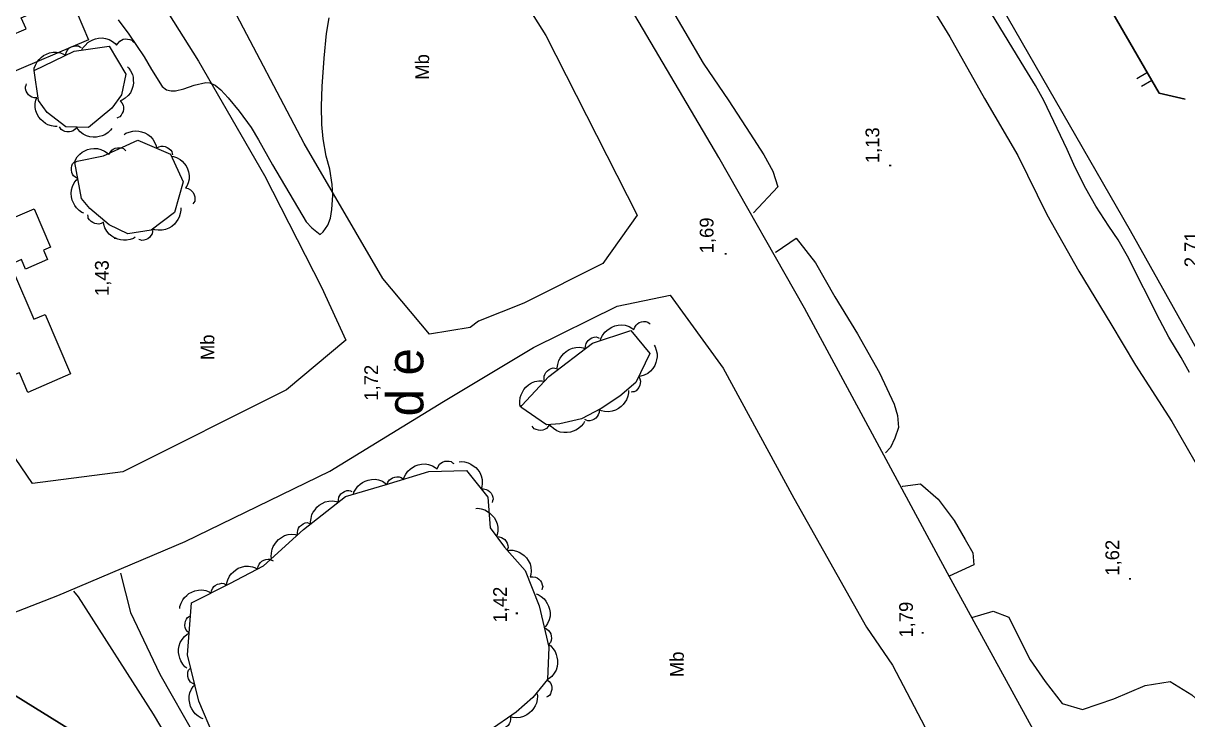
# Model space of a CAD drawing. Extents: x 747954 to 748544, y 4317181 to 4318208.
# Drawn here: x 748167.3 to 748294.4, y 4317416.2 to 4317492.2 of the extents above; entities that cross this region are included whole.
import ezdxf

# ---------------------------------------------------------------- set-up
doc = ezdxf.new("R2010")
doc.units = 0
doc.linetypes.add('DASHED', pattern=[0])
doc.layers.get('0').update_dxf_attribs({"linetype": 'CONTINUOUS'})
for name, color, linetype in [('1', 7, 'CONTINUOUS'), ('11', 7, 'CONTINUOUS'), ('36', 7, 'CONTINUOUS'), ('44', 7, 'CONTINUOUS'), ('48', 7, 'CONTINUOUS'), ('50', 7, 'CONTINUOUS'), ('53', 7, 'CONTINUOUS'), ('8', 7, 'CONTINUOUS'), ('PATTERN_CLASS', 7, 'CONTINUOUS')]:
    doc.layers.add(name, color=color, linetype=linetype)

msp = doc.modelspace()

# ---------------------------------------------------------------- linework, layer by layer
at = {"layer": '1', "color": 0, "linetype": 'CONTINUOUS'}
for p, q in [((748290, 4317486.83), (748288.85, 4317486.16)), ((748290.5, 4317485.97), (748289.35, 4317485.3))]:
    msp.add_line(p, q, dxfattribs=at)
for points in [[(748273.77, 4317506.44), (748277.57, 4317508.27), (748291.3, 4317484.59), (748294.12, 4317483.94)], [(748400.7, 4317379.46), (748385.88, 4317397.17), (748356.79, 4317388.4), (748355.07, 4317388.14), (748354.47, 4317388.17), (748350.59, 4317393.98), (748344.76, 4317401.34), (748337.03, 4317409.82), (748333.75, 4317412.98), (748330.77, 4317414.75), (748328.58, 4317415.46), (748326.7, 4317415.89), (748323.85, 4317415.81), (748318.69, 4317415.17), (748288.18, 4317469.57), (748268.89, 4317503.07)], [(748165.41, 4317486.53), (748163.93, 4317490), (748167.65, 4317491.59), (748167.13, 4317492.81), (748170.59, 4317494.28), (748170.29, 4317494.99), (748173.1, 4317496.18), (748174.15, 4317493.7), (748173.24, 4317493.3), (748174.47, 4317490.41), (748165.41, 4317486.53)], [(748164.15, 4317470.12), (748168.52, 4317471.98), (748170.32, 4317467.77), (748169.54, 4317467.44), (748169.99, 4317466.44), (748167.6, 4317465.4), (748167.16, 4317466.43), (748165.95, 4317465.91), (748164.15, 4317470.12)], [(748166.26, 4317465.1), (748168.5, 4317459.92), (748169.73, 4317460.45), (748172.51, 4317453.95), (748167.84, 4317451.95), (748166.93, 4317454.07), (748165.82, 4317453.66), (748161.75, 4317463.18), (748166.17, 4317465.03)]]:
    msp.add_lwpolyline(points, dxfattribs=at)
at = {"layer": '11', "color": 0, "linetype": 'DASHED'}
for points in [[(748325.49, 4317410.46), (748325.34, 4317410.31), (748318.72, 4317406.92), (748306.77, 4317400.84), (748295.8, 4317395.92), (748289.15, 4317394.86), (748280.46, 4317409.86), (748268.2, 4317432.21), (748252.6, 4317461.14), (748243.23, 4317477.56), (748231.47, 4317497.55), (748216.7, 4317520.11), (748208.77, 4317534.54), (748202.03, 4317546.9), (748199.06, 4317553.38), (748195.11, 4317565.09), (748192.32, 4317570.51), (748192.76, 4317575.8), (748206.22, 4317588.4)], [(748217, 4317459.73), (748216.1, 4317459.03), (748211.68, 4317458.3), (748206.58, 4317464.38), (748198.01, 4317479.08), (748189.88, 4317494.5), (748182.17, 4317509.41), (748175.75, 4317522.94), (748167.84, 4317536.94), (748162.21, 4317548.67), (748164.76, 4317556.52), (748175.41, 4317563.58), (748181.33, 4317566.48), (748188.35, 4317556.85), (748196.5, 4317540.19), (748210.7, 4317512.53), (748224.37, 4317490.88), (748234.33, 4317471.26), (748230.59, 4317466.02), (748221.95, 4317461.69), (748217, 4317459.73)], [(748168.35, 4317442.02), (748166.48, 4317444.73), (748160.77, 4317458.35), (748152.22, 4317473.28), (748143.63, 4317487.52), (748135.93, 4317499.17), (748129.19, 4317509.23), (748124.66, 4317519.09), (748130.11, 4317526.86), (748136.07, 4317532.54), (748138.5, 4317534.59), (748149.83, 4317544.28), (748153.68, 4317544.46), (748168.61, 4317516.41), (748186.46, 4317488.07), (748193.66, 4317475.61), (748199.88, 4317463.42), (748202.53, 4317457.63), (748196.06, 4317452.23), (748178.2, 4317443.27), (748168.35, 4317442.02)], [(748113.16, 4317411.9), (748136.64, 4317419.36), (748140.42, 4317419.55), (748154.57, 4317423.37), (748171.12, 4317429.78), (748185, 4317435.67), (748200.78, 4317443.35), (748213.19, 4317450.94), (748223.03, 4317456.85), (748232.14, 4317461.36), (748237.92, 4317462.55), (748243.71, 4317454.57), (748251.43, 4317440.39), (748259.36, 4317426.32), (748262.21, 4317422.19), (748268.1, 4317410.96)]]:
    msp.add_lwpolyline(points, dxfattribs=at)
at = {"layer": '44', "color": 0, "linetype": 'CONTINUOUS'}
for points in [[(748294.61, 4317454.11), (748293.69, 4317455.76), (748292.34, 4317457.98), (748291.38, 4317459.81), (748287.85, 4317466.8), (748286.8, 4317468.6), (748285.78, 4317470.08), (748284.39, 4317472.26), (748283.3, 4317474.17), (748282.12, 4317476.46), (748281.24, 4317478.42), (748278.72, 4317483.78), (748277.8, 4317485.42), (748276.62, 4317487.29), (748268.44, 4317500.77)], [(748177.7, 4317492.58), (748178.85, 4317491), (748180.54, 4317488.55), (748181.33, 4317487.15), (748182.5, 4317485.31), (748182.98, 4317484.96), (748183.48, 4317484.84), (748183.94, 4317484.85), (748184.85, 4317485.05), (748186, 4317485.46), (748187.26, 4317485.75), (748187.7, 4317485.69), (748188.27, 4317485.44), (748188.89, 4317484.94), (748189.71, 4317484.08), (748190.89, 4317482.63), (748192.22, 4317480.82), (748193.01, 4317479.48), (748194.55, 4317476.77), (748198.23, 4317470.53), (748198.83, 4317469.89), (748199.75, 4317469.16), (748200.08, 4317469.46), (748200.56, 4317470.17), (748200.85, 4317470.94), (748201.01, 4317471.88), (748201.13, 4317473.46), (748201.05, 4317474.63), (748200.79, 4317476.28), (748200.41, 4317477.71), (748200.06, 4317479.61), (748199.93, 4317481.17), (748199.89, 4317483.17), (748199.97, 4317485.3), (748200.16, 4317488.39), (748200.42, 4317491.07), (748200.73, 4317492.81)]]:
    msp.add_lwpolyline(points, dxfattribs=at)
at = {"layer": '53', "color": 0, "linetype": 'CONTINUOUS'}
for points in [[(748173.75, 4317489.29), (748173.84, 4317489.51), (748174.08, 4317489.79), (748174.37, 4317490.1), (748174.64, 4317490.26), (748174.93, 4317490.4), (748175.23, 4317490.52), (748175.57, 4317490.59), (748175.94, 4317490.6), (748176.33, 4317490.56), (748176.7, 4317490.44), (748177.08, 4317490.23), (748177.37, 4317490), (748177.53, 4317489.81), (748177.68, 4317490.04), (748177.87, 4317490.26), (748178.05, 4317490.37), (748178.24, 4317490.46), (748178.5, 4317490.49), (748178.72, 4317490.48), (748178.97, 4317490.44), (748179.18, 4317490.36), (748179.31, 4317490.2), (748179.42, 4317490.09)], [(748168.53, 4317487.05), (748168.55, 4317487.29), (748168.68, 4317487.63), (748168.86, 4317488.01), (748169.07, 4317488.25), (748169.31, 4317488.47), (748169.55, 4317488.67), (748169.86, 4317488.85), (748170.21, 4317488.97), (748170.59, 4317489.06), (748170.98, 4317489.06), (748171.41, 4317488.98), (748171.75, 4317488.84), (748171.96, 4317488.71), (748172.03, 4317488.98), (748172.14, 4317489.25), (748172.29, 4317489.4), (748172.44, 4317489.55), (748172.68, 4317489.66), (748172.89, 4317489.72), (748173.14, 4317489.75), (748173.36, 4317489.74), (748173.53, 4317489.63), (748173.67, 4317489.55)], [(748178.7, 4317487.47), (748178.87, 4317487.31), (748179.06, 4317487), (748179.25, 4317486.62), (748179.32, 4317486.31), (748179.34, 4317485.99), (748179.36, 4317485.67), (748179.31, 4317485.32), (748179.2, 4317484.97), (748179.03, 4317484.62), (748178.79, 4317484.31), (748178.47, 4317484.02), (748178.15, 4317483.83), (748177.92, 4317483.74), (748178.09, 4317483.52), (748178.23, 4317483.27), (748178.27, 4317483.06), (748178.29, 4317482.85), (748178.24, 4317482.59), (748178.15, 4317482.39), (748178.03, 4317482.17), (748177.88, 4317482), (748177.69, 4317481.93), (748177.55, 4317481.87)], [(748171.03, 4317480.95), (748170.8, 4317480.93), (748170.44, 4317481.01), (748170.03, 4317481.12), (748169.76, 4317481.28), (748169.5, 4317481.48), (748169.26, 4317481.69), (748169.04, 4317481.96), (748168.86, 4317482.29), (748168.71, 4317482.65), (748168.64, 4317483.03), (748168.65, 4317483.47), (748168.73, 4317483.83), (748168.82, 4317484.06), (748168.55, 4317484.08), (748168.26, 4317484.15), (748168.08, 4317484.27), (748167.92, 4317484.39), (748167.77, 4317484.61), (748167.67, 4317484.81), (748167.6, 4317485.05), (748167.58, 4317485.27), (748167.65, 4317485.46), (748167.7, 4317485.6)], [(748176.99, 4317480.74), (748176.87, 4317480.54), (748176.59, 4317480.3), (748176.25, 4317480.05), (748175.96, 4317479.93), (748175.64, 4317479.85), (748175.33, 4317479.78), (748174.98, 4317479.77), (748174.61, 4317479.82), (748174.23, 4317479.93), (748173.89, 4317480.11), (748173.55, 4317480.38), (748173.31, 4317480.66), (748173.18, 4317480.87), (748173, 4317480.67), (748172.77, 4317480.48), (748172.57, 4317480.41), (748172.37, 4317480.36), (748172.11, 4317480.37), (748171.89, 4317480.41), (748171.65, 4317480.5), (748171.47, 4317480.62), (748171.36, 4317480.79), (748171.28, 4317480.92)], [(748178.37, 4317480.08), (748178.55, 4317480.22), (748178.9, 4317480.34), (748179.31, 4317480.45), (748179.62, 4317480.46), (748179.94, 4317480.42), (748180.26, 4317480.37), (748180.59, 4317480.26), (748180.92, 4317480.07), (748181.23, 4317479.84), (748181.49, 4317479.55), (748181.71, 4317479.17), (748181.83, 4317478.83), (748181.87, 4317478.58), (748182.12, 4317478.71), (748182.39, 4317478.8), (748182.61, 4317478.79), (748182.82, 4317478.77), (748183.06, 4317478.67), (748183.24, 4317478.54), (748183.43, 4317478.38), (748183.56, 4317478.2), (748183.6, 4317478), (748183.63, 4317477.85)], [(748172.96, 4317477.1), (748173.03, 4317477.32), (748173.24, 4317477.62), (748173.51, 4317477.94), (748173.77, 4317478.13), (748174.05, 4317478.28), (748174.34, 4317478.43), (748174.68, 4317478.52), (748175.05, 4317478.55), (748175.44, 4317478.54), (748175.82, 4317478.45), (748176.21, 4317478.27), (748176.51, 4317478.06), (748176.69, 4317477.88), (748176.82, 4317478.12), (748176.99, 4317478.35), (748177.17, 4317478.47), (748177.36, 4317478.57), (748177.61, 4317478.63), (748177.83, 4317478.63), (748178.09, 4317478.6), (748178.29, 4317478.53), (748178.44, 4317478.39), (748178.55, 4317478.28)], [(748183.51, 4317477.72), (748183.74, 4317477.69), (748184.08, 4317477.55), (748184.45, 4317477.36), (748184.69, 4317477.15), (748184.9, 4317476.9), (748185.1, 4317476.65), (748185.26, 4317476.34), (748185.38, 4317475.99), (748185.45, 4317475.6), (748185.44, 4317475.21), (748185.35, 4317474.79), (748185.2, 4317474.45), (748185.06, 4317474.24), (748185.33, 4317474.17), (748185.59, 4317474.04), (748185.75, 4317473.89), (748185.89, 4317473.74), (748185.99, 4317473.5), (748186.05, 4317473.28), (748186.07, 4317473.03), (748186.05, 4317472.81), (748185.94, 4317472.64), (748185.86, 4317472.51)], [(748173.96, 4317471.49), (748173.75, 4317471.58), (748173.45, 4317471.8), (748173.14, 4317472.08), (748172.96, 4317472.34), (748172.82, 4317472.63), (748172.68, 4317472.92), (748172.6, 4317473.26), (748172.58, 4317473.64), (748172.6, 4317474.03), (748172.71, 4317474.4), (748172.9, 4317474.79), (748173.12, 4317475.08), (748173.31, 4317475.25), (748173.07, 4317475.39), (748172.84, 4317475.57), (748172.73, 4317475.75), (748172.64, 4317475.94), (748172.59, 4317476.2), (748172.59, 4317476.42), (748172.63, 4317476.67), (748172.7, 4317476.88), (748172.85, 4317477.02), (748172.96, 4317477.13)], [(748179.56, 4317468.87), (748179.37, 4317468.74), (748179.02, 4317468.63), (748178.61, 4317468.53), (748178.29, 4317468.54), (748177.97, 4317468.59), (748177.66, 4317468.65), (748177.33, 4317468.78), (748177.01, 4317468.97), (748176.71, 4317469.21), (748176.46, 4317469.52), (748176.25, 4317469.9), (748176.14, 4317470.25), (748176.11, 4317470.5), (748175.86, 4317470.38), (748175.58, 4317470.3), (748175.37, 4317470.32), (748175.16, 4317470.35), (748174.92, 4317470.46), (748174.74, 4317470.59), (748174.56, 4317470.76), (748174.43, 4317470.94), (748174.41, 4317471.14), (748174.38, 4317471.3)], [(748184.52, 4317472.06), (748184.55, 4317471.83), (748184.48, 4317471.47), (748184.37, 4317471.06), (748184.22, 4317470.79), (748184.03, 4317470.53), (748183.83, 4317470.28), (748183.56, 4317470.05), (748183.24, 4317469.86), (748182.88, 4317469.7), (748182.5, 4317469.63), (748182.06, 4317469.62), (748181.7, 4317469.69), (748181.47, 4317469.78), (748181.45, 4317469.5), (748181.39, 4317469.22), (748181.28, 4317469.04), (748181.16, 4317468.87), (748180.95, 4317468.71), (748180.75, 4317468.61), (748180.51, 4317468.53), (748180.29, 4317468.5), (748180.1, 4317468.57), (748179.95, 4317468.62)], [(748230.33, 4317457.6), (748230.38, 4317457.82), (748230.56, 4317458.15), (748230.79, 4317458.5), (748231.03, 4317458.71), (748231.29, 4317458.89), (748231.56, 4317459.07), (748231.89, 4317459.2), (748232.25, 4317459.28), (748232.64, 4317459.31), (748233.03, 4317459.26), (748233.44, 4317459.12), (748233.76, 4317458.94), (748233.95, 4317458.79), (748234.06, 4317459.04), (748234.21, 4317459.29), (748234.37, 4317459.43), (748234.54, 4317459.55), (748234.79, 4317459.63), (748235.01, 4317459.66), (748235.26, 4317459.66), (748235.48, 4317459.62), (748235.64, 4317459.49), (748235.76, 4317459.4)], [(748225.64, 4317454.4), (748225.61, 4317454.64), (748225.68, 4317455), (748225.78, 4317455.41), (748225.93, 4317455.68), (748226.12, 4317455.94), (748226.32, 4317456.2), (748226.59, 4317456.42), (748226.91, 4317456.62), (748227.26, 4317456.77), (748227.65, 4317456.85), (748228.08, 4317456.86), (748228.44, 4317456.79), (748228.67, 4317456.7), (748228.69, 4317456.98), (748228.75, 4317457.27), (748228.86, 4317457.45), (748228.98, 4317457.62), (748229.19, 4317457.78), (748229.39, 4317457.88), (748229.63, 4317457.96), (748229.85, 4317457.99), (748230.04, 4317457.92), (748230.19, 4317457.87)], [(748236.19, 4317457.1), (748236.31, 4317456.9), (748236.42, 4317456.55), (748236.51, 4317456.14), (748236.5, 4317455.82), (748236.44, 4317455.5), (748236.37, 4317455.19), (748236.24, 4317454.87), (748236.04, 4317454.55), (748235.79, 4317454.25), (748235.48, 4317454.01), (748235.1, 4317453.81), (748234.74, 4317453.71), (748234.5, 4317453.68), (748234.61, 4317453.43), (748234.68, 4317453.15), (748234.67, 4317452.93), (748234.63, 4317452.73), (748234.52, 4317452.49), (748234.38, 4317452.31), (748234.21, 4317452.13), (748234.02, 4317452.01), (748233.82, 4317451.99), (748233.67, 4317451.96)], [(748221.61, 4317450.37), (748221.54, 4317450.59), (748221.54, 4317450.96), (748221.58, 4317451.38), (748221.68, 4317451.68), (748221.82, 4317451.97), (748221.98, 4317452.25), (748222.2, 4317452.52), (748222.48, 4317452.76), (748222.81, 4317452.98), (748223.17, 4317453.12), (748223.6, 4317453.2), (748223.97, 4317453.2), (748224.21, 4317453.15), (748224.18, 4317453.42), (748224.19, 4317453.71), (748224.27, 4317453.91), (748224.36, 4317454.1), (748224.54, 4317454.29), (748224.71, 4317454.43), (748224.94, 4317454.55), (748225.15, 4317454.61), (748225.35, 4317454.58), (748225.5, 4317454.55)], [(748233.38, 4317452.14), (748233.39, 4317451.9), (748233.3, 4317451.55), (748233.17, 4317451.15), (748233, 4317450.88), (748232.79, 4317450.63), (748232.58, 4317450.39), (748232.3, 4317450.18), (748231.97, 4317450.01), (748231.6, 4317449.88), (748231.22, 4317449.82), (748230.78, 4317449.85), (748230.43, 4317449.93), (748230.2, 4317450.04), (748230.17, 4317449.76), (748230.09, 4317449.48), (748229.97, 4317449.3), (748229.83, 4317449.14), (748229.62, 4317449), (748229.41, 4317448.91), (748229.17, 4317448.84), (748228.95, 4317448.83), (748228.76, 4317448.91), (748228.62, 4317448.97)], [(748228.57, 4317448.76), (748228.47, 4317448.55), (748228.23, 4317448.27), (748227.92, 4317447.99), (748227.64, 4317447.83), (748227.34, 4317447.71), (748227.04, 4317447.61), (748226.69, 4317447.56), (748226.32, 4317447.56), (748225.93, 4317447.62), (748225.57, 4317447.76), (748225.2, 4317447.99), (748224.93, 4317448.23), (748224.78, 4317448.43), (748224.62, 4317448.21), (748224.42, 4317448), (748224.22, 4317447.9), (748224.03, 4317447.82), (748223.77, 4317447.8), (748223.55, 4317447.82), (748223.3, 4317447.88), (748223.1, 4317447.97), (748222.98, 4317448.13), (748222.88, 4317448.25)], [(748208.85, 4317442.48), (748208.9, 4317442.7), (748209.09, 4317443.02), (748209.32, 4317443.37), (748209.56, 4317443.58), (748209.83, 4317443.76), (748210.1, 4317443.92), (748210.43, 4317444.05), (748210.8, 4317444.12), (748211.19, 4317444.15), (748211.57, 4317444.09), (748211.98, 4317443.94), (748212.3, 4317443.76), (748212.49, 4317443.6), (748212.6, 4317443.85), (748212.75, 4317444.1), (748212.92, 4317444.24), (748213.09, 4317444.35), (748213.34, 4317444.43), (748213.56, 4317444.46), (748213.81, 4317444.45), (748214.03, 4317444.4), (748214.18, 4317444.27), (748214.31, 4317444.18)], [(748214.9, 4317444.38), (748215.13, 4317444.41), (748215.49, 4317444.36), (748215.9, 4317444.27), (748216.19, 4317444.13), (748216.45, 4317443.95), (748216.71, 4317443.76), (748216.95, 4317443.5), (748217.15, 4317443.19), (748217.32, 4317442.84), (748217.41, 4317442.46), (748217.43, 4317442.02), (748217.38, 4317441.66), (748217.3, 4317441.43), (748217.58, 4317441.42), (748217.87, 4317441.37), (748218.05, 4317441.27), (748218.23, 4317441.15), (748218.39, 4317440.95), (748218.5, 4317440.75), (748218.59, 4317440.52), (748218.63, 4317440.3), (748218.56, 4317440.11), (748218.52, 4317439.95)], [(748203.37, 4317440.84), (748203.43, 4317441.07), (748203.62, 4317441.38), (748203.86, 4317441.72), (748204.1, 4317441.93), (748204.37, 4317442.1), (748204.65, 4317442.27), (748204.98, 4317442.38), (748205.35, 4317442.45), (748205.74, 4317442.47), (748206.12, 4317442.4), (748206.53, 4317442.25), (748206.84, 4317442.06), (748207.03, 4317441.89), (748207.14, 4317442.15), (748207.3, 4317442.39), (748207.47, 4317442.52), (748207.65, 4317442.64), (748207.9, 4317442.71), (748208.12, 4317442.73), (748208.37, 4317442.72), (748208.58, 4317442.67), (748208.74, 4317442.54), (748208.86, 4317442.44)], [(748198.72, 4317437.6), (748198.69, 4317437.84), (748198.75, 4317438.2), (748198.84, 4317438.61), (748198.99, 4317438.89), (748199.18, 4317439.15), (748199.37, 4317439.41), (748199.63, 4317439.64), (748199.95, 4317439.84), (748200.3, 4317440), (748200.68, 4317440.09), (748201.12, 4317440.1), (748201.48, 4317440.04), (748201.72, 4317439.96), (748201.73, 4317440.23), (748201.78, 4317440.52), (748201.89, 4317440.71), (748202.01, 4317440.88), (748202.21, 4317441.04), (748202.41, 4317441.14), (748202.65, 4317441.23), (748202.87, 4317441.26), (748203.06, 4317441.2), (748203.21, 4317441.15)], [(748216.71, 4317439.27), (748216.94, 4317439.3), (748217.3, 4317439.23), (748217.71, 4317439.12), (748217.99, 4317438.97), (748218.25, 4317438.77), (748218.49, 4317438.57), (748218.72, 4317438.3), (748218.91, 4317437.98), (748219.06, 4317437.62), (748219.14, 4317437.24), (748219.14, 4317436.81), (748219.07, 4317436.44), (748218.98, 4317436.21), (748219.26, 4317436.2), (748219.54, 4317436.13), (748219.72, 4317436.02), (748219.89, 4317435.9), (748220.05, 4317435.69), (748220.15, 4317435.49), (748220.23, 4317435.25), (748220.25, 4317435.03), (748220.18, 4317434.84), (748220.13, 4317434.69)], [(748194.43, 4317433.82), (748194.39, 4317434.05), (748194.42, 4317434.41), (748194.49, 4317434.83), (748194.62, 4317435.12), (748194.79, 4317435.39), (748194.96, 4317435.66), (748195.21, 4317435.91), (748195.51, 4317436.13), (748195.85, 4317436.32), (748196.23, 4317436.43), (748196.66, 4317436.47), (748197.03, 4317436.44), (748197.27, 4317436.37), (748197.26, 4317436.64), (748197.29, 4317436.93), (748197.39, 4317437.13), (748197.5, 4317437.3), (748197.69, 4317437.48), (748197.88, 4317437.6), (748198.11, 4317437.7), (748198.33, 4317437.74), (748198.52, 4317437.69), (748198.68, 4317437.65)], [(748220.16, 4317434.71), (748220.39, 4317434.75), (748220.76, 4317434.72), (748221.17, 4317434.64), (748221.46, 4317434.51), (748221.73, 4317434.33), (748222, 4317434.15), (748222.24, 4317433.9), (748222.45, 4317433.6), (748222.64, 4317433.25), (748222.74, 4317432.88), (748222.78, 4317432.44), (748222.74, 4317432.08), (748222.66, 4317431.84), (748222.94, 4317431.84), (748223.23, 4317431.8), (748223.42, 4317431.71), (748223.6, 4317431.59), (748223.77, 4317431.4), (748223.88, 4317431.21), (748223.98, 4317430.97), (748224.02, 4317430.76), (748223.97, 4317430.56), (748223.93, 4317430.41)], [(748189.53, 4317430.92), (748189.55, 4317431.16), (748189.67, 4317431.5), (748189.84, 4317431.89), (748190.04, 4317432.14), (748190.27, 4317432.36), (748190.51, 4317432.57), (748190.81, 4317432.76), (748191.16, 4317432.89), (748191.53, 4317432.99), (748191.92, 4317433), (748192.35, 4317432.93), (748192.7, 4317432.81), (748192.91, 4317432.68), (748192.97, 4317432.95), (748193.08, 4317433.22), (748193.22, 4317433.39), (748193.37, 4317433.53), (748193.6, 4317433.65), (748193.81, 4317433.72), (748194.06, 4317433.76), (748194.28, 4317433.75), (748194.46, 4317433.65), (748194.6, 4317433.58)], [(748184.42, 4317428.36), (748184.44, 4317428.59), (748184.57, 4317428.94), (748184.74, 4317429.32), (748184.95, 4317429.57), (748185.18, 4317429.79), (748185.42, 4317430), (748185.73, 4317430.17), (748186.08, 4317430.3), (748186.46, 4317430.39), (748186.84, 4317430.4), (748187.27, 4317430.32), (748187.62, 4317430.19), (748187.83, 4317430.06), (748187.9, 4317430.33), (748188.01, 4317430.6), (748188.15, 4317430.76), (748188.3, 4317430.9), (748188.53, 4317431.02), (748188.75, 4317431.08), (748189, 4317431.12), (748189.22, 4317431.11), (748189.39, 4317431.01), (748189.53, 4317430.93)], [(748223.31, 4317429.98), (748223.53, 4317429.91), (748223.84, 4317429.7), (748224.17, 4317429.44), (748224.36, 4317429.19), (748224.52, 4317428.91), (748224.67, 4317428.63), (748224.77, 4317428.29), (748224.82, 4317427.92), (748224.82, 4317427.53), (748224.73, 4317427.15), (748224.56, 4317426.75), (748224.36, 4317426.44), (748224.18, 4317426.27), (748224.43, 4317426.14), (748224.67, 4317425.97), (748224.79, 4317425.8), (748224.9, 4317425.62), (748224.96, 4317425.36), (748224.97, 4317425.14), (748224.95, 4317424.89), (748224.88, 4317424.68), (748224.74, 4317424.53), (748224.64, 4317424.41)], [(748185.18, 4317421.88), (748184.98, 4317422.01), (748184.76, 4317422.3), (748184.52, 4317422.65), (748184.41, 4317422.94), (748184.34, 4317423.26), (748184.29, 4317423.58), (748184.29, 4317423.93), (748184.36, 4317424.29), (748184.47, 4317424.66), (748184.67, 4317425), (748184.95, 4317425.33), (748185.24, 4317425.56), (748185.46, 4317425.68), (748185.26, 4317425.87), (748185.09, 4317426.1), (748185.02, 4317426.31), (748184.98, 4317426.51), (748185, 4317426.77), (748185.05, 4317426.99), (748185.15, 4317427.22), (748185.27, 4317427.4), (748185.45, 4317427.5), (748185.59, 4317427.58)], [(748224.71, 4317424.42), (748224.91, 4317424.29), (748225.14, 4317424.01), (748225.39, 4317423.67), (748225.5, 4317423.37), (748225.58, 4317423.06), (748225.64, 4317422.74), (748225.65, 4317422.39), (748225.59, 4317422.03), (748225.48, 4317421.65), (748225.29, 4317421.31), (748225.02, 4317420.97), (748224.74, 4317420.73), (748224.52, 4317420.61), (748224.72, 4317420.42), (748224.9, 4317420.2), (748224.97, 4317419.99), (748225.02, 4317419.79), (748225.01, 4317419.53), (748224.96, 4317419.31), (748224.87, 4317419.08), (748224.75, 4317418.89), (748224.57, 4317418.79), (748224.44, 4317418.71)], [(748186.96, 4317416.35), (748186.74, 4317416.42), (748186.43, 4317416.63), (748186.1, 4317416.89), (748185.91, 4317417.14), (748185.75, 4317417.42), (748185.6, 4317417.7), (748185.5, 4317418.04), (748185.45, 4317418.41), (748185.45, 4317418.8), (748185.53, 4317419.18), (748185.7, 4317419.58), (748185.9, 4317419.88), (748186.08, 4317420.06), (748185.83, 4317420.18), (748185.6, 4317420.35), (748185.47, 4317420.53), (748185.37, 4317420.71), (748185.3, 4317420.96), (748185.29, 4317421.19), (748185.31, 4317421.44), (748185.38, 4317421.65), (748185.51, 4317421.8), (748185.62, 4317421.91)], [(748223.41, 4317419.05), (748223.45, 4317418.82), (748223.41, 4317418.45), (748223.33, 4317418.04), (748223.2, 4317417.75), (748223.02, 4317417.48), (748222.84, 4317417.22), (748222.59, 4317416.98), (748222.28, 4317416.76), (748221.93, 4317416.58), (748221.56, 4317416.48), (748221.12, 4317416.45), (748220.76, 4317416.49), (748220.52, 4317416.56), (748220.52, 4317416.29), (748220.48, 4317416), (748220.38, 4317415.81), (748220.27, 4317415.63), (748220.07, 4317415.46), (748219.88, 4317415.35), (748219.65, 4317415.25), (748219.43, 4317415.21), (748219.24, 4317415.27), (748219.08, 4317415.31)]]:
    msp.add_lwpolyline(points, dxfattribs=at)
at = {"layer": '8', "color": 0, "linetype": 'DASHED'}
for points in [[(748228.81, 4317501.62), (748230.88, 4317503.34), (748233.04, 4317501.81), (748235.12, 4317498.6), (748237.46, 4317494.82), (748239.52, 4317491.28), (748241.52, 4317487.84), (748244.34, 4317483.76), (748246.62, 4317480.21), (748248.14, 4317477.86), (748249.12, 4317476.06), (748249.69, 4317474.35), (748247.03, 4317471.51)], [(748249.44, 4317467.23), (748249.49, 4317467.28), (748251.67, 4317468.77), (748253.79, 4317466.08), (748255.89, 4317462.35), (748258.37, 4317458.32), (748260.77, 4317454.08), (748262.36, 4317450.67), (748262.73, 4317449.41), (748262.84, 4317448.11), (748262.43, 4317446.94), (748261.96, 4317445.92), (748261.44, 4317445.36)], [(748263.23, 4317441.64), (748263.31, 4317441.71), (748265.23, 4317441.98), (748267.16, 4317440.3), (748268.91, 4317437.98), (748270.11, 4317435.9), (748270.94, 4317434.44), (748271.06, 4317433.14), (748268.36, 4317431.91)], [(748213.99, 4317350.42), (748213.34, 4317355.4), (748208.7, 4317367.19), (748204.89, 4317374.75), (748200.94, 4317381.81), (748196.57, 4317388.89), (748192.46, 4317397.11), (748188.93, 4317403.36), (748185.23, 4317410.66), (748181.57, 4317416.86), (748173.37, 4317429.65), (748172.85, 4317430.27)], [(748270.84, 4317427.4), (748273.18, 4317428.1), (748274.9, 4317427.42), (748275.99, 4317425.21), (748277.21, 4317422.77), (748278.85, 4317420.41), (748280.72, 4317418), (748282.91, 4317417.34), (748286.33, 4317418.51), (748289.78, 4317419.98), (748292.5, 4317420.42), (748294.85, 4317418.94), (748296.15, 4317417.75), (748298.84, 4317415.19), (748301.98, 4317412.01), (748303.61, 4317409.75), (748304.48, 4317408.4), (748305.55, 4317406.59), (748305.53, 4317400.21)]]:
    msp.add_lwpolyline(points, dxfattribs=at)
at = {"layer": '8', "color": 0, "linetype": 'CONTINUOUS'}
for points in [[(748264.38, 4317497.37), (748268.45, 4317490.71), (748272.24, 4317484.01), (748275.87, 4317477.77), (748279.05, 4317471.35), (748282.54, 4317465.17), (748286, 4317459.41), (748288.72, 4317454.9), (748292.68, 4317448.77), (748296.01, 4317442.94)], [(748177.97, 4317432.21), (748179.04, 4317427.92), (748182.24, 4317421.21), (748186.14, 4317414.38), (748189.8, 4317408.19), (748193, 4317403.01), (748197.08, 4317396.42), (748200.89, 4317390.82), (748205.23, 4317384.15), (748208.66, 4317377.96), (748211.82, 4317372.09), (748215.5, 4317366.21), (748219.21, 4317360.53), (748223.07, 4317356.23)]]:
    msp.add_lwpolyline(points, dxfattribs=at)
at = {"layer": 'PATTERN_CLASS', "color": 0, "linetype": 'CONTINUOUS'}
for points in [[(748294.12, 4317483.94), (748291.3, 4317484.59), (748277.57, 4317508.27), (748273.77, 4317506.44)], [(748168.53, 4317487.05), (748168.54, 4317487.06), (748172.88, 4317489.17), (748176.73, 4317489.71), (748178.53, 4317486.65), (748178.07, 4317484.41), (748177.02, 4317482.96), (748174.47, 4317480.82), (748171.98, 4317480.9), (748169.95, 4317482.46), (748169, 4317483.79), (748168.53, 4317487.05)], [(748172.98, 4317477.03), (748173.24, 4317477.16), (748176.08, 4317477.76), (748179.83, 4317479.46), (748183.41, 4317477.94), (748184.78, 4317474.9), (748183.84, 4317471.55), (748181.29, 4317469.63), (748178.75, 4317469.25), (748176.7, 4317470.21), (748174.62, 4317472.01), (748173.68, 4317473.09), (748172.98, 4317477.03)], [(748221.64, 4317450.34), (748221.74, 4317450.51), (748224.7, 4317453.69), (748229.44, 4317457.3), (748233.63, 4317458.69), (748235.73, 4317456.17), (748234.19, 4317453.03), (748232.45, 4317451.52), (748230.42, 4317450.17), (748228.25, 4317449.05), (748225.9, 4317448.52), (748224.43, 4317448.39), (748221.64, 4317450.34)], [(748188.15, 4317414.4), (748186.5, 4317418.27), (748185.28, 4317423.32), (748185.69, 4317429), (748189.89, 4317431.11), (748193.57, 4317433.04), (748197.93, 4317436.98), (748202.5, 4317440.59), (748206.84, 4317441.85), (748211.59, 4317443.33), (748215.69, 4317443.41), (748218.05, 4317440.53), (748218.28, 4317437.17), (748219.84, 4317435.08), (748222.1, 4317432.5), (748223.62, 4317428.67), (748224.7, 4317424.16), (748224.53, 4317420.62), (748222.96, 4317418.66), (748221.11, 4317417.06), (748218.17, 4317415.02)]]:
    msp.add_lwpolyline(points, dxfattribs=at)

# ---------------------------------------------------------------- texts
at = {"layer": '36', "color": 0, "linetype": 'CONTINUOUS'}
for p in [(748211.63, 4317486.05), (748188.19, 4317455.47), (748239.42, 4317420.89)]:
    msp.add_text('Mb', height=1.5, rotation=90, dxfattribs=at).set_placement(p)
at = {"layer": '48', "color": 0, "linetype": 'CONTINUOUS'}
for s, p in [(' 1,13', (748260.75, 4317476.39)), ('.', (748262.05, 4317476.42)), (' 1,69', (748242.66, 4317466.56)), ('.', (748177.48, 4317468.48)), (' 2,71', (748295.55, 4317465.04)), ('.', (748244.11, 4317466.78)), (' 1,43', (748176.67, 4317461.9)), (' 1,72', (748206.06, 4317450.49)), ('.', (748207.99, 4317454.13)), (' 1,62', (748286.93, 4317431.4)), ('.', (748288.23, 4317431.32)), (' 1,42', (748220.12, 4317426.29)), (' 1,79', (748264.42, 4317424.65)), ('.', (748221.31, 4317427.57)), ('.', (748265.61, 4317425.44))]:
    msp.add_text(s, height=1.5, rotation=90, dxfattribs=at).set_placement(p)
at = {"layer": '50', "color": 0, "linetype": 'CONTINUOUS'}
msp.add_text('d e', height=4, rotation=90, dxfattribs=at).set_placement((748211, 4317449.33))

# ---------------------------------------------------------------- meshes
at = {"color": 0, "linetype": 'CONTINUOUS'}
mesh = msp.add_polyface(dxfattribs=at)
corners = [(747954.5, 4317181), (747954.5, 4317181), (747954.5, 4317371.96), (748262.5, 4317181), (747954.5, 4317546.49), (748544, 4317181), (747954.5, 4318207.5), (748544, 4317842.01), (748544, 4318207.5)]
mesh.append_faces([[corners[k] for k in face] for face in [(0, 1, 3, 2), (2, 3, 5, 4), (4, 5, 7, 6), (6, 7, 8, 8)]], dxfattribs={"vtx0": -1, "vtx2": -1, "color": 0})
mesh = msp.add_polyface(dxfattribs=at)
corners = [(747964.5, 4317191), (747964.5, 4317191), (747964.5, 4317375.76), (748262.5, 4317191), (747964.5, 4317544.09), (748534, 4317191), (747964.5, 4318011), (748534, 4317657.91), (748262.5, 4318011), (748534, 4317842.67), (748534, 4318011)]
mesh.append_faces([[corners[k] for k in face] for face in [(0, 1, 3, 2), (2, 3, 5, 4), (4, 5, 7, 6), (6, 7, 9, 8), (8, 9, 10, 10)]], dxfattribs={"vtx0": -1, "vtx2": -1, "color": 0})

doc.saveas('drawing.dxf')
